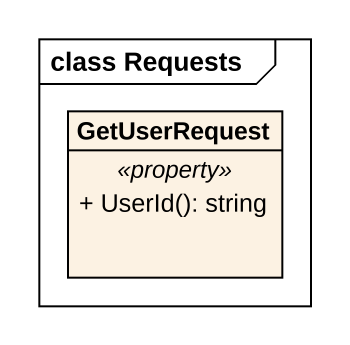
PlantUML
@startuml
mainframe class Requests
hide circle
hide empty members
skinparam classAttributeIconSize 0
class GetUserRequest {
  .. <<property>> ..
  + UserId(): string
}
@enduml
